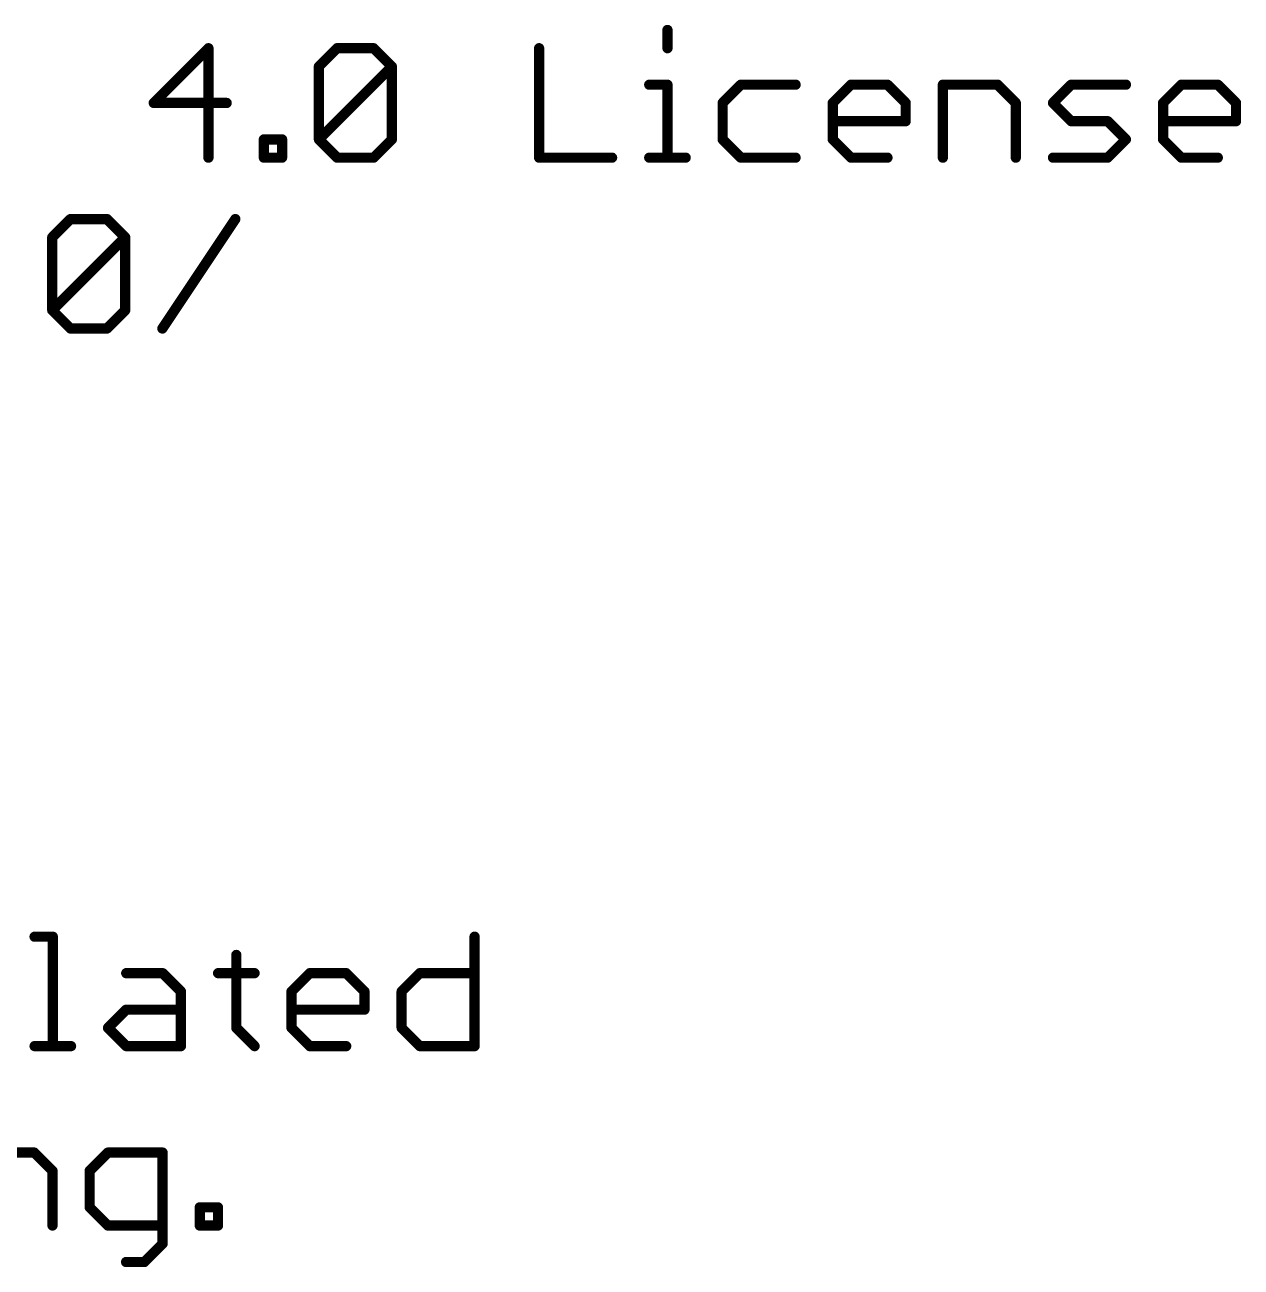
# Model space of a CAD drawing. Extents: x -47 to 60, y -34 to 22.
# Drawn here: x 42.03 to 60.12, y -34.2 to -15.73 of the extents above; entities that cross this region are included whole.
import ezdxf

# ---------------------------------------------------------------- set-up
doc = ezdxf.new("R2010")
doc.units = 0
doc.layers.add('51', color=253, linetype='CONTINUOUS')

msp = doc.modelspace()

# ---------------------------------------------------------------- linework, layer by layer
at = {"layer": '51', "const_width": 0.1524}
for points in [[(51.5867, -15.8056), (51.5867, -16.0768)], [(44.7619, -16.0768), (43.9484, -16.8903)], [(44.7619, -17.7038), (44.7619, -16.0768)], [(46.4041, -16.348), (46.6753, -16.0768)], [(46.6753, -16.0768), (47.2176, -16.0768)], [(47.2176, -16.0768), (47.4888, -16.348)], [(49.6784, -16.0768), (49.6784, -17.7038)], [(46.4041, -17.4326), (46.4041, -16.348)], [(46.4041, -17.4326), (47.4888, -16.348)], [(47.4888, -16.348), (47.4888, -17.4326)], [(51.3156, -16.6191), (51.5867, -16.6191)], [(51.5867, -16.6191), (51.5867, -17.7038)], [(52.6782, -16.6191), (52.407, -16.8903)], [(53.4917, -16.6191), (52.6782, -16.6191)], [(54.0442, -16.8903), (54.3153, -16.6191)], [(54.3153, -16.6191), (54.8577, -16.6191)], [(54.8577, -16.6191), (55.1288, -16.8903)], [(55.6813, -17.7038), (55.6813, -16.6191)], [(55.6813, -16.6191), (56.4948, -16.6191)], [(56.4948, -16.6191), (56.766, -16.8903)], [(57.3185, -16.8903), (57.5896, -16.6191)], [(57.5896, -16.6191), (58.4031, -16.6191)], [(58.9556, -16.8903), (59.2268, -16.6191)], [(59.2268, -16.6191), (59.7691, -16.6191)], [(59.7691, -16.6191), (60.0403, -16.8903)], [(43.9484, -16.8903), (45.033, -16.8903)], [(52.407, -16.8903), (52.407, -17.4326)], [(54.0442, -17.4326), (54.0442, -16.8903)], [(55.1288, -16.8903), (55.1288, -17.1615)], [(56.766, -16.8903), (56.766, -17.7038)], [(57.5896, -17.1615), (57.3185, -16.8903)], [(58.9556, -17.4326), (58.9556, -16.8903)], [(60.0403, -16.8903), (60.0403, -17.1615)], [(55.1288, -17.1615), (54.0442, -17.1615)], [(58.132, -17.1615), (57.5896, -17.1615)], [(58.4031, -17.4326), (58.132, -17.1615)], [(60.0403, -17.1615), (58.9556, -17.1615)], [(45.5855, -17.7038), (45.5855, -17.4326)], [(45.5855, -17.4326), (45.8567, -17.4326)], [(45.8567, -17.4326), (45.8567, -17.7038)], [(46.6753, -17.7038), (46.4041, -17.4326)], [(47.4888, -17.4326), (47.2176, -17.7038)], [(52.407, -17.4326), (52.6782, -17.7038)], [(54.3153, -17.7038), (54.0442, -17.4326)], [(58.132, -17.7038), (58.4031, -17.4326)], [(59.2268, -17.7038), (58.9556, -17.4326)], [(45.8567, -17.7038), (45.5855, -17.7038)], [(47.2176, -17.7038), (46.6753, -17.7038)], [(49.6784, -17.7038), (50.7631, -17.7038)], [(51.3156, -17.7038), (51.8579, -17.7038)], [(52.6782, -17.7038), (53.4917, -17.7038)], [(54.8577, -17.7038), (54.3153, -17.7038)], [(57.3185, -17.7038), (58.132, -17.7038)], [(59.7691, -17.7038), (59.2268, -17.7038)], [(42.4396, -18.888), (42.7108, -18.6168)], [(42.7108, -18.6168), (43.2531, -18.6168)], [(43.2531, -18.6168), (43.5243, -18.888)], [(44.0768, -20.2438), (45.1614, -18.6168)], [(42.4396, -19.9726), (42.4396, -18.888)], [(42.4396, -19.9726), (43.5243, -18.888)], [(43.5243, -18.888), (43.5243, -19.9726)], [(42.7108, -20.2438), (42.4396, -19.9726)], [(43.5243, -19.9726), (43.2531, -20.2438)], [(43.2531, -20.2438), (42.7108, -20.2438)], [(42.1768, -29.2848), (42.448, -29.2848)], [(42.448, -29.2848), (42.448, -30.9118)], [(48.7186, -29.2848), (48.7186, -30.9118)], [(45.1765, -29.556), (45.1765, -30.6406)], [(43.5394, -29.8271), (44.0817, -29.8271)], [(44.0817, -29.8271), (44.3529, -30.0983)], [(44.9054, -29.8271), (45.4477, -29.8271)], [(45.9968, -30.0983), (46.268, -29.8271)], [(46.268, -29.8271), (46.8103, -29.8271)], [(46.8103, -29.8271), (47.0815, -30.0983)], [(47.634, -30.0983), (47.9051, -29.8271)], [(47.9051, -29.8271), (48.7186, -29.8271)], [(44.3529, -30.0983), (44.3529, -30.9118)], [(45.9968, -30.6406), (45.9968, -30.0983)], [(47.0815, -30.0983), (47.0815, -30.3695)], [(47.634, -30.6406), (47.634, -30.0983)], [(43.2682, -30.6406), (43.5394, -30.3695)], [(43.5394, -30.3695), (44.3529, -30.3695)], [(47.0815, -30.3695), (45.9968, -30.3695)], [(43.5394, -30.9118), (43.2682, -30.6406)], [(45.1765, -30.6406), (45.4477, -30.9118)], [(46.268, -30.9118), (45.9968, -30.6406)], [(47.9051, -30.9118), (47.634, -30.6406)], [(42.1768, -30.9118), (42.7191, -30.9118)], [(44.3529, -30.9118), (43.5394, -30.9118)], [(46.8103, -30.9118), (46.268, -30.9118)], [(48.7186, -30.9118), (47.9051, -30.9118)], [(41.3582, -32.4941), (42.1717, -32.4941)], [(42.1717, -32.4941), (42.4429, -32.7653)], [(43.2665, -32.4941), (42.9954, -32.7653)], [(44.08, -32.4941), (43.2665, -32.4941)], [(44.08, -33.85), (44.08, -32.4941)], [(42.4429, -32.7653), (42.4429, -33.5788)], [(42.9954, -32.7653), (42.9954, -33.3076)], [(42.9954, -33.3076), (43.2665, -33.5788)], [(44.6325, -33.5788), (44.6325, -33.3076)], [(44.6325, -33.3076), (44.9037, -33.3076)], [(44.9037, -33.3076), (44.9037, -33.5788)], [(43.2665, -33.5788), (44.08, -33.5788)], [(44.9037, -33.5788), (44.6325, -33.5788)], [(43.8089, -34.1211), (44.08, -33.85)], [(43.5377, -34.1211), (43.8089, -34.1211)]]:
    msp.add_lwpolyline(points, dxfattribs=at)
at = {"layer": '51', "const_width": 0.0762}
for points in [[(51.6248, -15.8056, 1), (51.5486, -15.8056)], [(44.8, -16.0768, 1), (44.7238, -16.0768)], [(44.7888, -16.1038, 1), (44.7349, -16.0499)], [(46.6753, -16.0387, 1), (46.6753, -16.1149)], [(46.7022, -16.1038, 1), (46.6483, -16.0499)], [(47.2445, -16.0499, 1), (47.1907, -16.1038)], [(47.2176, -16.1149, 1), (47.2176, -16.0387)], [(49.7165, -16.0768, 1), (49.6403, -16.0768)], [(51.5486, -16.0768, 1), (51.6248, -16.0768)], [(46.4422, -16.348, 1), (46.366, -16.348)], [(46.3772, -16.321, 1), (46.431, -16.3749)], [(47.5269, -16.348, 1), (47.4507, -16.348)], [(47.5157, -16.3749, 1), (47.4618, -16.321)], [(47.4618, -16.3749, 1), (47.5157, -16.321)], [(51.3156, -16.581, 1), (51.3156, -16.6572)], [(51.6248, -16.6191, 1), (51.5486, -16.6191)], [(51.5867, -16.6572, 1), (51.5867, -16.581)], [(52.6782, -16.581, 1), (52.6782, -16.6572)], [(52.7051, -16.6461, 1), (52.6512, -16.5922)], [(53.4917, -16.6572, 1), (53.4917, -16.581)], [(54.3153, -16.581, 1), (54.3153, -16.6572)], [(54.3423, -16.6461, 1), (54.2884, -16.5922)], [(54.8846, -16.5922, 1), (54.8307, -16.6461)], [(54.8577, -16.6572, 1), (54.8577, -16.581)], [(55.7194, -16.6191, 1), (55.6432, -16.6191)], [(55.6813, -16.581, 1), (55.6813, -16.6572)], [(56.5218, -16.5922, 1), (56.4679, -16.6461)], [(56.4948, -16.6572, 1), (56.4948, -16.581)], [(57.5896, -16.581, 1), (57.5896, -16.6572)], [(57.6166, -16.6461, 1), (57.5627, -16.5922)], [(58.4031, -16.6572, 1), (58.4031, -16.581)], [(59.2268, -16.581, 1), (59.2268, -16.6572)], [(59.2537, -16.6461, 1), (59.1999, -16.5922)], [(59.7961, -16.5922, 1), (59.7422, -16.6461)], [(59.7691, -16.6572, 1), (59.7691, -16.581)], [(43.9484, -16.8522, 1), (43.9484, -16.9284)], [(43.9214, -16.8634, 1), (43.9753, -16.9172)], [(45.033, -16.9284, 1), (45.033, -16.8522)], [(52.4451, -16.8903, 1), (52.3689, -16.8903)], [(52.3801, -16.8634, 1), (52.434, -16.9172)], [(54.0823, -16.8903, 1), (54.0061, -16.8903)], [(54.0172, -16.8634, 1), (54.0711, -16.9172)], [(55.1669, -16.8903, 1), (55.0907, -16.8903)], [(55.1019, -16.9172, 1), (55.1558, -16.8634)], [(56.8041, -16.8903, 1), (56.7279, -16.8903)], [(56.739, -16.9172, 1), (56.7929, -16.8634)], [(57.3454, -16.8634, 1), (57.2915, -16.9172)], [(57.2915, -16.8634, 1), (57.3454, -16.9172)], [(58.9937, -16.8903, 1), (58.9175, -16.8903)], [(58.9287, -16.8634, 1), (58.9826, -16.9172)], [(60.0784, -16.8903, 1), (60.0022, -16.8903)], [(60.0134, -16.9172, 1), (60.0672, -16.8634)], [(54.0442, -17.1234, 1), (54.0442, -17.1996)], [(55.0907, -17.1615, 1), (55.1669, -17.1615)], [(55.1288, -17.1996, 1), (55.1288, -17.1234)], [(57.5896, -17.1234, 1), (57.5896, -17.1996)], [(57.5627, -17.1884, 1), (57.6166, -17.1345)], [(58.1589, -17.1345, 1), (58.105, -17.1884)], [(58.132, -17.1996, 1), (58.132, -17.1234)], [(58.9556, -17.1234, 1), (58.9556, -17.1996)], [(60.0022, -17.1615, 1), (60.0784, -17.1615)], [(60.0403, -17.1996, 1), (60.0403, -17.1234)], [(45.6236, -17.4326, 1), (45.5474, -17.4326)], [(45.5855, -17.3945, 1), (45.5855, -17.4707)], [(45.8948, -17.4326, 1), (45.8186, -17.4326)], [(45.8567, -17.4707, 1), (45.8567, -17.3945)], [(46.431, -17.4057, 1), (46.3772, -17.4596)], [(47.5157, -17.4596, 1), (47.4618, -17.4057)], [(52.434, -17.4057, 1), (52.3801, -17.4596)], [(54.0711, -17.4057, 1), (54.0172, -17.4596)], [(58.4301, -17.4596, 1), (58.3762, -17.4057)], [(58.9826, -17.4057, 1), (58.9287, -17.4596)], [(46.3772, -17.4057, 1), (46.431, -17.4596)], [(46.366, -17.4326, 1), (46.4422, -17.4326)], [(47.4507, -17.4326, 1), (47.5269, -17.4326)], [(52.3689, -17.4326, 1), (52.4451, -17.4326)], [(54.0061, -17.4326, 1), (54.0823, -17.4326)], [(58.3762, -17.4596, 1), (58.4301, -17.4057)], [(58.9175, -17.4326, 1), (58.9937, -17.4326)], [(44.7238, -17.7038, 1), (44.8, -17.7038)], [(45.5855, -17.6657, 1), (45.5855, -17.7419)], [(45.5474, -17.7038, 1), (45.6236, -17.7038)], [(45.8186, -17.7038, 1), (45.8948, -17.7038)], [(45.8567, -17.7419, 1), (45.8567, -17.6657)], [(46.6753, -17.6657, 1), (46.6753, -17.7419)], [(46.6483, -17.7307, 1), (46.7022, -17.6769)], [(47.1907, -17.6769, 1), (47.2445, -17.7307)], [(47.2176, -17.7419, 1), (47.2176, -17.6657)], [(49.6784, -17.6657, 1), (49.6784, -17.7419)], [(49.6403, -17.7038, 1), (49.7165, -17.7038)], [(50.7631, -17.7419, 1), (50.7631, -17.6657)], [(51.3156, -17.6657, 1), (51.3156, -17.7419)], [(51.5486, -17.7038, 1), (51.6248, -17.7038)], [(51.8579, -17.7419, 1), (51.8579, -17.6657)], [(52.6782, -17.6657, 1), (52.6782, -17.7419)], [(52.6512, -17.7307, 1), (52.7051, -17.6769)], [(53.4917, -17.7419, 1), (53.4917, -17.6657)], [(54.3153, -17.6657, 1), (54.3153, -17.7419)], [(54.2884, -17.7307, 1), (54.3423, -17.6769)], [(54.8577, -17.7419, 1), (54.8577, -17.6657)], [(55.6432, -17.7038, 1), (55.7194, -17.7038)], [(56.7279, -17.7038, 1), (56.8041, -17.7038)], [(57.3185, -17.6657, 1), (57.3185, -17.7419)], [(58.105, -17.6769, 1), (58.1589, -17.7307)], [(58.132, -17.7419, 1), (58.132, -17.6657)], [(59.2268, -17.6657, 1), (59.2268, -17.7419)], [(59.1999, -17.7307, 1), (59.2537, -17.6769)], [(59.7691, -17.7419, 1), (59.7691, -17.6657)], [(42.7108, -18.5787, 1), (42.7108, -18.6549)], [(42.7377, -18.6438, 1), (42.6838, -18.5899)], [(43.2801, -18.5899, 1), (43.2262, -18.6438)], [(43.2531, -18.6549, 1), (43.2531, -18.5787)], [(45.1931, -18.6379, 1), (45.1297, -18.5957)], [(42.4777, -18.888, 1), (42.4015, -18.888)], [(42.4127, -18.861, 1), (42.4666, -18.9149)], [(43.5624, -18.888, 1), (43.4862, -18.888)], [(43.5512, -18.9149, 1), (43.4973, -18.861)], [(43.4973, -18.9149, 1), (43.5512, -18.861)], [(42.4666, -19.9457, 1), (42.4127, -19.9996)], [(42.4127, -19.9457, 1), (42.4666, -19.9996)], [(42.4015, -19.9726, 1), (42.4777, -19.9726)], [(43.4862, -19.9726, 1), (43.5624, -19.9726)], [(43.5512, -19.9996, 1), (43.4973, -19.9457)], [(42.7108, -20.2057, 1), (42.7108, -20.2819)], [(42.6838, -20.2707, 1), (42.7377, -20.2169)], [(43.2262, -20.2169, 1), (43.2801, -20.2707)], [(43.2531, -20.2819, 1), (43.2531, -20.2057)], [(44.0451, -20.2227, 1), (44.1085, -20.2649)], [(42.1768, -29.2467, 1), (42.1768, -29.3229)], [(42.4861, -29.2848, 1), (42.4099, -29.2848)], [(42.448, -29.3229, 1), (42.448, -29.2467)], [(48.7567, -29.2848, 1), (48.6805, -29.2848)], [(45.2146, -29.556, 1), (45.1384, -29.556)], [(43.5394, -29.789, 1), (43.5394, -29.8652)], [(44.1087, -29.8002, 1), (44.0548, -29.8541)], [(44.0817, -29.8652, 1), (44.0817, -29.789)], [(44.9054, -29.789, 1), (44.9054, -29.8652)], [(45.4477, -29.8652, 1), (45.4477, -29.789)], [(46.268, -29.789, 1), (46.268, -29.8652)], [(46.2949, -29.8541, 1), (46.241, -29.8002)], [(46.8373, -29.8002, 1), (46.7834, -29.8541)], [(46.8103, -29.8652, 1), (46.8103, -29.789)], [(47.9051, -29.789, 1), (47.9051, -29.8652)], [(47.9321, -29.8541, 1), (47.8782, -29.8002)], [(48.7186, -29.8652, 1), (48.7186, -29.789)], [(44.391, -30.0983, 1), (44.3148, -30.0983)], [(44.3259, -30.1252, 1), (44.3798, -30.0714)], [(46.0349, -30.0983, 1), (45.9587, -30.0983)], [(45.9699, -30.0714, 1), (46.0238, -30.1252)], [(47.1196, -30.0983, 1), (47.0434, -30.0983)], [(47.0545, -30.1252, 1), (47.1084, -30.0714)], [(47.6721, -30.0983, 1), (47.5959, -30.0983)], [(47.607, -30.0714, 1), (47.6609, -30.1252)], [(43.5394, -30.3314, 1), (43.5394, -30.4076)], [(43.5663, -30.3964, 1), (43.5125, -30.3425)], [(44.3529, -30.4076, 1), (44.3529, -30.3314)], [(45.9968, -30.3314, 1), (45.9968, -30.4076)], [(47.0434, -30.3695, 1), (47.1196, -30.3695)], [(47.0815, -30.4076, 1), (47.0815, -30.3314)], [(43.2952, -30.6137, 1), (43.2413, -30.6676)], [(43.2413, -30.6137, 1), (43.2952, -30.6676)], [(45.2035, -30.6137, 1), (45.1496, -30.6676)], [(45.1384, -30.6406, 1), (45.2146, -30.6406)], [(46.0238, -30.6137, 1), (45.9699, -30.6676)], [(45.9587, -30.6406, 1), (46.0349, -30.6406)], [(47.6609, -30.6137, 1), (47.607, -30.6676)], [(47.5959, -30.6406, 1), (47.6721, -30.6406)], [(42.1768, -30.8737, 1), (42.1768, -30.9499)], [(42.7191, -30.9499, 1), (42.7191, -30.8737)], [(43.5394, -30.8737, 1), (43.5394, -30.9499)], [(44.3529, -30.9499, 1), (44.3529, -30.8737)], [(46.268, -30.8737, 1), (46.268, -30.9499)], [(46.8103, -30.9499, 1), (46.8103, -30.8737)], [(47.9051, -30.8737, 1), (47.9051, -30.9499)], [(48.7186, -30.9499, 1), (48.7186, -30.8737)], [(42.4099, -30.9118, 1), (42.4861, -30.9118)], [(43.5125, -30.9387, 1), (43.5663, -30.8849)], [(44.3148, -30.9118, 1), (44.391, -30.9118)], [(45.4208, -30.9387, 1), (45.4747, -30.8849)], [(46.241, -30.9387, 1), (46.2949, -30.8849)], [(47.8782, -30.9387, 1), (47.9321, -30.8849)], [(48.6805, -30.9118, 1), (48.7567, -30.9118)], [(42.1987, -32.4672, 1), (42.1448, -32.5211)], [(42.1717, -32.5322, 1), (42.1717, -32.456)], [(43.2665, -32.456, 1), (43.2665, -32.5322)], [(43.2935, -32.5211, 1), (43.2396, -32.4672)], [(44.1181, -32.4941, 1), (44.0419, -32.4941)], [(44.08, -32.5322, 1), (44.08, -32.456)], [(42.481, -32.7653, 1), (42.4048, -32.7653)], [(42.4159, -32.7922, 1), (42.4698, -32.7384)], [(43.0335, -32.7653, 1), (42.9573, -32.7653)], [(42.9684, -32.7384, 1), (43.0223, -32.7922)], [(43.0223, -33.2807, 1), (42.9684, -33.3346)], [(44.6706, -33.3076, 1), (44.5944, -33.3076)], [(44.6325, -33.2695, 1), (44.6325, -33.3457)], [(44.9418, -33.3076, 1), (44.8656, -33.3076)], [(44.9037, -33.3457, 1), (44.9037, -33.2695)], [(42.9573, -33.3076, 1), (43.0335, -33.3076)], [(42.4048, -33.5788, 1), (42.481, -33.5788)], [(43.2665, -33.5407, 1), (43.2665, -33.6169)], [(43.2396, -33.6057, 1), (43.2935, -33.5519)], [(44.08, -33.6169, 1), (44.08, -33.5407)], [(44.6325, -33.5407, 1), (44.6325, -33.6169)], [(44.5944, -33.5788, 1), (44.6706, -33.5788)], [(44.8656, -33.5788, 1), (44.9418, -33.5788)], [(44.9037, -33.6169, 1), (44.9037, -33.5407)], [(44.107, -33.8769, 1), (44.0531, -33.823)], [(44.0419, -33.85, 1), (44.1181, -33.85)], [(43.5377, -34.083, 1), (43.5377, -34.1592)], [(43.7819, -34.0942, 1), (43.8358, -34.1481)], [(43.8089, -34.1592, 1), (43.8089, -34.083)]]:
    msp.add_lwpolyline(points, format="xyb", dxfattribs=at)

doc.saveas('drawing.dxf')
